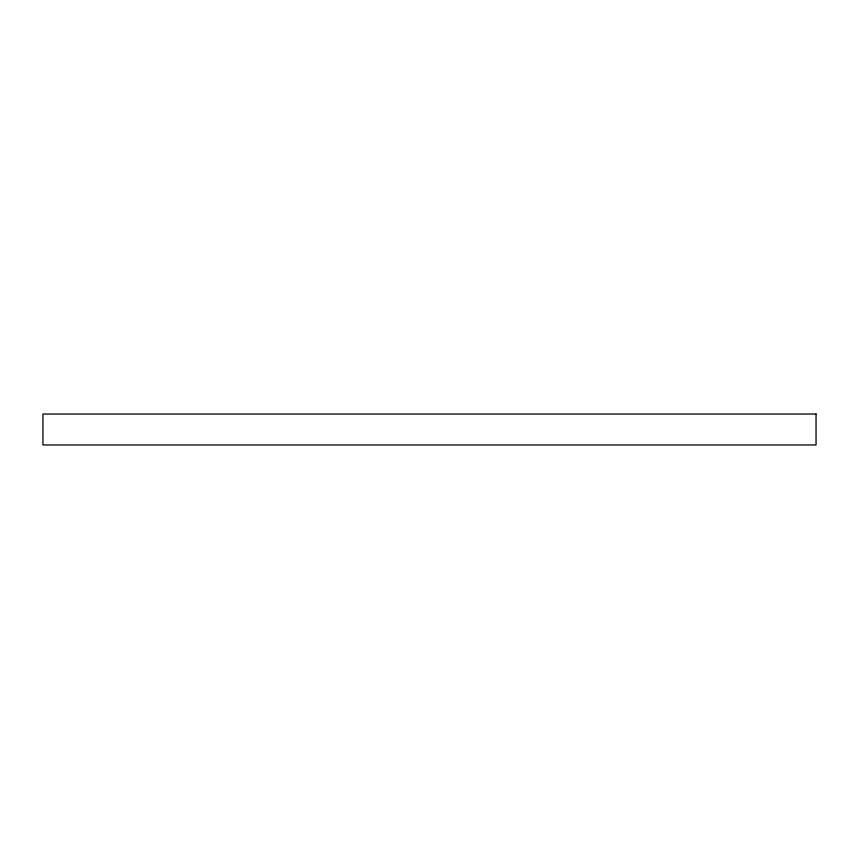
<?xml version="1.0" encoding="UTF-8"?>
<svg xmlns="http://www.w3.org/2000/svg" width="859" height="859" viewBox="0 0 859 859"><rect width="100%" height="100%" fill="white"/><g stroke="black" fill="none" stroke-linecap="round" stroke-linejoin="round"><path stroke-width="1.29" d="M816.05 414.038L42.95 414.038L42.95 444.962L816.05 444.962L816.05 414.038"/></g></svg>
